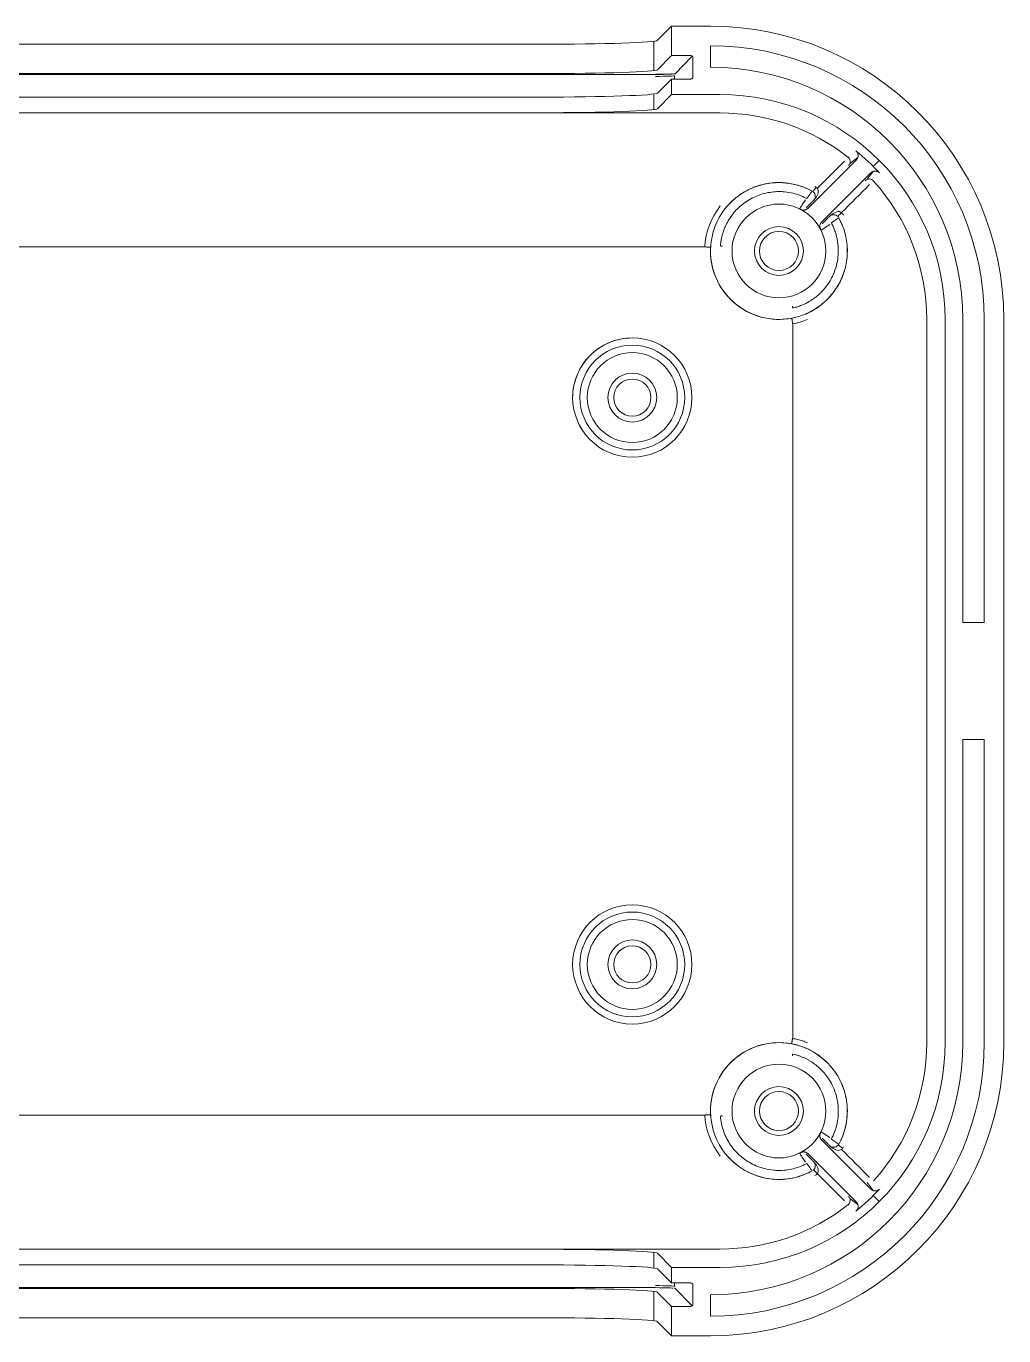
# Model space of a CAD drawing. Header units: millimetres. Extents: x -1680 to 210, y -148 to 149.
# Drawn here: x -442.2 to -392.2, y 24 to 91 of the extents above; entities that cross this region are included whole.
import ezdxf

# ---------------------------------------------------------------- set-up
doc = ezdxf.new("R2010")
doc.units = ezdxf.units.MM
doc.layers.add('1', color=7, linetype='Continuous', lineweight=18)
doc.layers.add('粗实线层', color=7, linetype='Continuous', lineweight=35)

# ---------------------------------------------------------------- blocks, each defined once
blk = doc.blocks.new('*X17')
at = {"layer": '1', "color": 155, "linetype": 'Continuous', "lineweight": 18}
for p, q in [((58.597, 65.561), (59.3, 66.284)), ((61.3, 66.284), (59.3, 66.284)), ((59.3, 66.284), (59.3, 64.783)), ((0, 65.359), (52.601, 65.359)), ((61.3, 64.184), (61.3, 65.284)), ((58.597, 64.06), (59.3, 64.783)), ((59.3, 64.783), (60.299, 64.783)), ((60.399, 64.683), (60.398, 63.683)), ((0, 63.858), (52.601, 63.858)), ((59.3, 63.582), (58.597, 62.859)), ((60.298, 63.582), (59.3, 63.582)), ((59.3, 63.582), (59.3, 62.784)), ((52.601, 62.657), (0, 62.657)), ((59.3, 62.784), (58.597, 62.061)), ((59.3, 62.784), (61.8, 62.784)), ((52.601, 61.859), (0, 61.859)), ((66.27, 56.961), (68.764, 59.455)), ((69.508, 58.785), (66.977, 56.254)), ((-8.405, 54.991), (61.006, 54.991)), ((65.507, 51.05), (65.507, 14.518)), ((73.3, 51.284), (73.3, 14.284)), ((74.2, 35.784), (74.2, 51.284)), ((75.3, 51.284), (75.3, 35.784)), ((76.3, 14.284), (76.3, 51.284)), ((74.2, 35.784), (75.3, 35.784)), ((74.2, 14.284), (74.2, 29.784)), ((75.3, 29.784), (74.2, 29.784)), ((75.3, 29.784), (75.3, 14.284)), ((61.006, 10.577), (-8.405, 10.577)), ((66.977, 9.314), (69.508, 6.783)), ((68.764, 6.114), (66.27, 8.607)), ((0, 3.71), (52.601, 3.71)), ((58.597, 3.507), (59.3, 2.784)), ((0, 2.911), (52.601, 2.911)), ((58.597, 2.709), (59.3, 1.986)), ((59.3, 2.784), (59.3, 1.986)), ((61.8, 2.784), (59.3, 2.784)), ((52.601, 1.71), (0, 1.71)), ((59.3, 0.785), (58.597, 1.508)), ((59.3, 1.986), (60.298, 1.986)), ((60.398, 1.886), (60.399, 0.885)), ((61.3, 0.284), (61.3, 1.384)), ((59.3, 0.785), (59.3, -0.716)), ((60.299, 0.785), (59.3, 0.785)), ((52.601, 0.21), (0, 0.21)), ((59.3, -0.716), (58.597, 0.007)), ((59.3, -0.716), (61.3, -0.716))]:
    blk.add_line(p, q, dxfattribs=at)
at = {"layer": '1', "color": 155, "linetype": 'Continuous', "lineweight": 13}
for p, q in [((58.4, 65.515), (58.4, 64.014)), ((61.3, 65.284), (61.3, 64.184)), ((60.37, 64.753), (59.493, 63.851)), ((-5.893, 63.818), (58.494, 63.818)), ((59.46, 63.582), (59.46, 63.744)), ((58.4, 62.813), (58.4, 62.015)), ((-9.2, 61.845), (61.8, 61.845)), ((68.834, 59.566), (68.424, 59.262)), ((69.623, 59.107), (69.932, 59.416)), ((69.316, 58.45), (69.615, 58.853)), ((66.701, 58.039), (66.535, 57.821)), ((66.431, 57.238), (66.357, 57.164)), ((67.18, 56.341), (67.254, 56.415)), ((72.361, 51.284), (72.361, 14.284)), ((67.254, 9.153), (67.18, 9.228)), ((67.836, 9.048), (68.058, 8.887)), ((66.357, 8.404), (66.431, 8.33)), ((69.615, 6.715), (69.316, 7.119)), ((68.424, 6.307), (68.834, 6.003)), ((69.623, 6.461), (69.932, 6.152)), ((61.8, 3.724), (-9.2, 3.724)), ((58.4, 3.554), (58.4, 2.755)), ((58.494, 1.75), (-5.893, 1.75)), ((58.4, 1.555), (58.4, 0.054)), ((59.46, 1.824), (59.46, 1.986)), ((60.37, 0.815), (59.464, 1.746)), ((61.3, 1.384), (61.3, 0.284))]:
    blk.add_line(p, q, dxfattribs=at)
at = {"layer": '1', "color": 155, "linetype": 'Continuous', "lineweight": 18}
for centre, radius in [((64.8, 54.784), 2.4), ((64.8, 54.784), 1.25), ((64.8, 54.784), 1), ((57.3, 47.284), 3.05), ((57.3, 47.284), 2.68), ((57.3, 47.284), 2.3), ((57.3, 47.284), 1.25), ((57.3, 47.284), 0.95), ((57.3, 18.284), 3.05), ((57.3, 18.284), 2.68), ((57.3, 18.284), 2.3), ((57.3, 18.284), 1.25), ((57.3, 18.284), 0.95), ((64.8, 10.784), 2.4), ((64.8, 10.784), 1.25), ((64.8, 10.784), 1)]:
    blk.add_circle(centre, radius, dxfattribs=at)
for centre, radius, start, end in [((61.3, 51.284), 15, 360, 90), ((61.3, 51.284), 14, 360, 90), ((61.3, 51.284), 12.9, 360, 90), ((61.8, 51.284), 11.5, 0, 90), ((61.8, 51.284), 11.063, 42.62312, 51.15199), ((64.8, 54.758), 3.8, 142.13635, 176.48665), ((64.8, 54.784), 3.5, 176.68309, 280.91997), ((64.774, 54.784), 3.8, 281.11323, 292.91954), ((64.8, 10.784), 3.5, 79.19178, 183.31691), ((61.3, 14.284), 12.9, 270, 360), ((61.3, 14.284), 15, 270, 360), ((61.3, 14.284), 14, 270, 360), ((61.8, 14.284), 11.5, 270, 360), ((64.8, 10.81), 3.8, 183.51335, 217.86365), ((61.8, 14.284), 11.063, 308.84801, 317.37688)]:
    blk.add_arc(centre, radius, start, end, dxfattribs=at)
at = {"layer": '1', "color": 155, "linetype": 'Continuous', "lineweight": 13}
for centre, radius, start, end in [((61.8, 51.284), 10.561, 51.86461, 90), ((61.8, 51.284), 10.561, 0, 42.09545), ((64.8, 54.784), 3.5, 175.63011, 283.1673), ((64.8, 54.784), 3.5, 176.68533, 280.91778), ((61.8, 51.284), 3.75, 88.32637, 89.86599), ((61.8, 51.284), 3.75, 8.93143, 10.47104), ((57.3, 47.284), 3.05, 90, 180.00562), ((57.3, 47.284), 3.05, 180.00562, 90), ((57.3, 18.284), 3.05, 90, 180), ((57.3, 18.284), 3.05, 180.00001, 90), ((64.8, 10.784), 3.5, 76.8327, 184.36989), ((64.8, 10.784), 3.5, 79.1939, 183.31467), ((61.8, 14.284), 10.561, 317.90455, 360), ((61.8, 14.284), 3.75, 349.52896, 351.06857), ((61.8, 14.284), 3.75, 270.13401, 271.67363), ((61.8, 14.284), 10.561, 270, 308.13539)]:
    blk.add_arc(centre, radius, start, end, dxfattribs=at)
at = {"layer": '1', "color": 155, "linetype": 'Continuous', "lineweight": 18}
for centre, major_axis, ratio, start_param, end_param in [((52.601, 65.568), (6, 0), 0.034921, 4.712389, 6.249236), ((60.299, 64.683), (0.0698, 0.0718), 0.998816, 5.483281, 7.054077), ((52.601, 64.067), (6, 0), 0.034921, 4.712389, 6.249236), ((58.494, 63.853), (-0.9, 0), 0.034899, 1.570796, 2.834005), ((58.494, 63.753), (1, 0), 0.034899, 4.712389, 6.249257), ((60.298, 63.683), (-0.0698, -0.0718), 0.998816, 0.770892, 2.341688), ((52.601, 62.867), (6, 0), 0.034921, 4.712389, 6.249236), ((52.601, 62.068), (6, 0), 0.034921, 4.712389, 6.249236), ((52.601, 3.5), (6, 0), 0.034921, 0.033949, 1.570796), ((52.601, 2.702), (6, 0), 0.034921, 0.033949, 1.570796), ((52.601, 1.501), (6, 0), 0.034921, 0.033949, 1.570796), ((58.494, 1.816), (-1, 0), 0.034899, 3.175521, 4.712389), ((58.494, 1.716), (0.9, 0), 0.034899, 0.033929, 1.570796), ((60.298, 1.886), (-0.0698, 0.0718), 0.998816, 3.941497, 5.512293), ((60.299, 0.885), (0.0698, -0.0718), 0.998816, 5.512293, 7.08309), ((52.601, 0), (6, 0), 0.034921, 0.033949, 1.570796)]:
    blk.add_ellipse(centre, major_axis=major_axis, ratio=ratio, start_param=start_param, end_param=end_param, dxfattribs=at)
at = {"layer": '1', "color": 155, "linetype": 'Continuous', "lineweight": 13}
blk.add_ellipse((58.494, 63.853), major_axis=(-1, 0), ratio=0.034899, start_param=1.570796, end_param=3.102304, dxfattribs=at)
at = {"layer": '1', "color": 155, "linetype": 'Continuous', "lineweight": 18}
for points, knots in [([(68.764, 59.455), (68.779, 59.47), (68.792, 59.486), (68.809, 59.512), (68.814, 59.521), (68.823, 59.54), (68.828, 59.55), (68.839, 59.579), (68.844, 59.599), (68.849, 59.631), (68.851, 59.641), (68.852, 59.662), (68.852, 59.683), (68.85, 59.704), (68.846, 59.724), (68.844, 59.735), (68.836, 59.765), (68.828, 59.785), (68.814, 59.813), (68.808, 59.822), (68.797, 59.839), (68.791, 59.848), (68.771, 59.872), (68.756, 59.887), (68.74, 59.901)], [0, 0, 0, 0, 0.0628653, 0.0628653, 0.094298, 0.094298, 0.1257306, 0.1257306, 0.1885959, 0.1885959, 0.2200286, 0.2200286, 0.2514612, 0.2828939, 0.2828939, 0.3143265, 0.3143265, 0.3771918, 0.3771918, 0.4086245, 0.4086245, 0.4400571, 0.4400571, 0.5029224, 0.5029224, 0.5029224, 0.5029224]), ([(69.941, 58.776), (69.927, 58.791), (69.912, 58.804), (69.888, 58.822), (69.879, 58.827), (69.862, 58.837), (69.853, 58.842), (69.825, 58.854), (69.806, 58.861), (69.777, 58.867), (69.767, 58.869), (69.747, 58.872), (69.737, 58.872), (69.707, 58.873), (69.687, 58.871), (69.657, 58.866), (69.647, 58.863), (69.628, 58.858), (69.609, 58.851), (69.59, 58.843), (69.572, 58.834), (69.564, 58.828), (69.538, 58.812), (69.523, 58.799), (69.508, 58.785)], [0, 0, 0, 0, 0.0604073, 0.0604073, 0.090611, 0.090611, 0.1208147, 0.1208147, 0.181222, 0.181222, 0.2114257, 0.2114257, 0.2416294, 0.2416294, 0.3020367, 0.3020367, 0.3322404, 0.3322404, 0.3624441, 0.3926478, 0.3926478, 0.4228514, 0.4228514, 0.4832588, 0.4832588, 0.4832588, 0.4832588]), ([(61.809, 55.056), (61.815, 55.118), (61.827, 55.241), (61.859, 55.424), (61.902, 55.605), (61.957, 55.782), (62.021, 55.956), (62.097, 56.126), (62.183, 56.291), (62.373, 56.607), (62.735, 57.038), (63.344, 57.479), (64.047, 57.757), (64.642, 57.834), (65.14, 57.814), (65.496, 57.754), (65.827, 57.653), (66.058, 57.558), (66.183, 57.495), (66.234, 57.469)], [0, 0, 0, 0, 0.186206, 0.372343, 0.558467, 0.74461, 0.93079, 1.117018, 1.303307, 1.489675, 2.222948, 2.979051, 3.724274, 4.470441, 4.760181, 5.218201, 5.54638, 5.795751, 5.966531, 5.966531, 5.966531, 5.966531]), ([(62.037, 56.932), (62.472, 57.491), (63.894, 58.481), (65.675, 58.303), (66.501, 57.843)], [0, 0, 0, 0, 2.113368, 4.931192, 4.931192, 4.931192, 4.931192]), ([(66.5, 57.844), (66.5, 57.844), (66.488, 57.827), (66.411, 57.719), (66.303, 57.568), (66.234, 57.469)], [0, 0, 0, 0, 0.098572, 0.2300012, 0.4600025, 0.4600025, 0.4600025, 0.4600025]), ([(66.566, 57.795), (66.619, 57.743), (66.662, 57.637), (66.65, 57.483), (66.609, 57.408), (66.571, 57.368), (66.571, 57.368), (66.57, 57.367)], [0, 0, 0, 0, 0.1879475, 0.2819212, 0.4698687, 0.4698687, 0.4718501, 0.4718501, 0.4718501, 0.4718501]), ([(66.57, 57.367), (66.571, 57.368), (66.572, 57.369), (66.646, 57.444), (66.74, 57.572), (66.829, 57.801), (66.814, 57.936), (66.761, 57.987)], [0, 0, 0, 0, 0.0029446, 0.0029446, 0.2822637, 0.4219233, 0.7012424, 0.7012424, 0.7012424, 0.7012424]), ([(65.918, 56.908), (65.933, 56.9), (65.947, 56.894), (65.977, 56.884), (65.992, 56.88), (66.016, 56.876), (66.024, 56.875), (66.04, 56.874), (66.048, 56.874), (66.071, 56.873), (66.087, 56.874), (66.111, 56.878), (66.119, 56.879), (66.134, 56.883), (66.142, 56.885), (66.164, 56.892), (66.179, 56.898), (66.207, 56.913), (66.221, 56.921), (66.247, 56.94), (66.259, 56.95), (66.27, 56.961)], [0, 0, 0, 0, 0.0476004, 0.0476004, 0.0952009, 0.0952009, 0.1190011, 0.1190011, 0.1428013, 0.1428013, 0.1904018, 0.1904018, 0.214202, 0.214202, 0.2380022, 0.2380022, 0.2856027, 0.2856027, 0.3332031, 0.3332031, 0.3808036, 0.3808036, 0.3808036, 0.3808036]), ([(66.431, 57.235), (66.466, 57.271), (66.521, 57.325), (66.56, 57.364), (66.566, 57.37), (66.566, 57.369)], [0, 0, 0, 0, 0.0954202, 0.149946, 0.1908404, 0.1908404, 0.1908404, 0.1908404]), ([(65.945, 56.91), (65.945, 56.91), (65.943, 56.909), (65.932, 56.907), (65.901, 56.918), (65.884, 56.925)], [0, 0, 0, 0, 0.01128386, 0.04073355, 0.06437868, 0.06437868, 0.06437868, 0.06437868]), ([(67.859, 56.485), (68.131, 55.995), (68.434, 54.885), (68.011, 52.912), (66.935, 51.887), (66.163, 51.56)], [0, 0, 0, 0, 1.671454, 3.342908, 5.85009, 5.85009, 5.85009, 5.85009]), ([(67.386, 56.55), (67.386, 56.55), (67.378, 56.541), (67.336, 56.499), (67.287, 56.45), (67.251, 56.414)], [0, 0, 0, 0, 0.054613, 0.0955727, 0.1911455, 0.1911455, 0.1911455, 0.1911455]), ([(68.002, 56.746), (67.976, 56.772), (67.904, 56.806), (67.68, 56.786), (67.496, 56.665), (67.385, 56.555), (67.384, 56.555), (67.383, 56.554)], [0, 0, 0, 0, 0.1397128, 0.2794255, 0.6985638, 0.6985638, 0.7010828, 0.7010828, 0.7010828, 0.7010828]), ([(67.383, 56.554), (67.384, 56.554), (67.384, 56.555), (67.443, 56.612), (67.554, 56.659), (67.721, 56.62), (67.783, 56.577), (67.809, 56.551)], [0, 0, 0, 0, 0.0016886, 0.0016886, 0.2826481, 0.3763012, 0.4699544, 0.4699544, 0.4699544, 0.4699544]), ([(67.483, 56.219), (67.583, 56.289), (67.72, 56.386), (67.836, 56.468), (67.86, 56.484), (67.86, 56.484)], [0, 0, 0, 0, 0.2302246, 0.3288924, 0.4604493, 0.4604493, 0.4604493, 0.4604493]), ([(67.483, 56.219), (67.501, 56.185), (67.536, 56.117), (67.584, 56.012), (67.628, 55.906), (67.668, 55.798), (67.704, 55.689), (67.744, 55.55), (67.805, 55.288), (67.864, 54.772), (67.793, 54.146), (67.565, 53.496), (67.28, 53.018), (66.975, 52.676), (66.729, 52.456), (66.482, 52.273), (66.202, 52.111), (65.929, 51.991), (65.713, 51.917), (65.583, 51.884), (65.527, 51.87)], [0, 0, 0, 0, 0.115077, 0.230118, 0.345136, 0.460139, 0.575132, 0.69012, 0.892569, 1.379482, 2.242202, 2.754444, 3.44143, 3.89433, 4.128851, 4.431581, 4.815699, 5.098707, 5.327483, 5.502226, 5.502226, 5.502226, 5.502226]), ([(66.977, 56.254), (66.966, 56.243), (66.946, 56.219), (66.929, 56.192), (66.918, 56.17), (66.915, 56.163), (66.909, 56.148), (66.906, 56.141), (66.899, 56.118), (66.895, 56.103), (66.892, 56.079), (66.891, 56.071), (66.89, 56.055), (66.89, 56.047), (66.89, 56.024), (66.891, 56.008), (66.895, 55.985), (66.897, 55.977), (66.901, 55.961), (66.903, 55.954), (66.91, 55.931), (66.917, 55.916), (66.924, 55.902)], [0, 0, 0, 0, 0.0476016, 0.0952032, 0.0952032, 0.1190039, 0.1190039, 0.1428047, 0.1428047, 0.1904063, 0.1904063, 0.2142071, 0.2142071, 0.2380079, 0.2380079, 0.2856095, 0.2856095, 0.3094103, 0.3094103, 0.3332111, 0.3332111, 0.3808126, 0.3808126, 0.3808126, 0.3808126]), ([(66.942, 55.868), (66.935, 55.885), (66.923, 55.915), (66.925, 55.927), (66.926, 55.929), (66.926, 55.929)], [0, 0, 0, 0, 0.02364553, 0.05309631, 0.06436465, 0.06436465, 0.06436465, 0.06436465]), ([(61.007, 54.991), (61.025, 54.99), (61.063, 54.988), (61.119, 54.985), (61.175, 54.983), (61.226, 54.982), (61.269, 54.982), (61.3, 54.983), (61.304, 54.986), (61.306, 54.987)], [0, 0, 0, 0, 0.0343952, 0.0716104, 0.1116047, 0.1542956, 0.199805, 0.2482166, 0.2993986, 0.2993986, 0.2993986, 0.2993986]), ([(65.463, 51.347), (65.463, 51.346), (65.462, 51.344), (65.462, 51.328), (65.464, 51.305), (65.468, 51.277), (65.473, 51.243), (65.479, 51.206), (65.486, 51.168), (65.493, 51.13), (65.5, 51.092), (65.504, 51.067), (65.507, 51.055)], [0, 0, 0, 0, 0.035739, 0.0701376, 0.1031621, 0.1347675, 0.1649779, 0.1938675, 0.2214408, 0.2476654, 0.2725176, 0.2960035, 0.2960035, 0.2960035, 0.2960035]), ([(65.457, 14.222), (65.456, 14.223), (65.455, 14.225), (65.456, 14.24), (65.458, 14.261), (65.461, 14.288), (65.466, 14.319), (65.471, 14.353), (65.477, 14.389), (65.483, 14.425), (65.489, 14.46), (65.494, 14.484), (65.496, 14.495)], [0, 0, 0, 0, 0.0336129, 0.0659053, 0.0968772, 0.1265283, 0.1548587, 0.1818683, 0.2075571, 0.2319254, 0.2549734, 0.2767017, 0.2767017, 0.2767017, 0.2767017]), ([(65.457, 14.222), (66.383, 14.045), (67.561, 13.246), (68.093, 12.021), (68.187, 11.66)], [0, 0, 0, 0, 2.81616, 3.928762, 3.928762, 3.928762, 3.928762]), ([(65.507, 14.518), (65.507, 14.515), (65.506, 14.512), (65.504, 14.506), (65.503, 14.503), (65.499, 14.499), (65.498, 14.497), (65.496, 14.495)], [0, 0, 0, 0, 0.00895471, 0.00895471, 0.01893471, 0.01893471, 0.02583152, 0.02583152, 0.02583152, 0.02583152]), ([(66.253, 14.281), (66.211, 14.297), (66.128, 14.329), (66.003, 14.371), (65.879, 14.409), (65.754, 14.441), (65.631, 14.47), (65.548, 14.486), (65.507, 14.493)], [0, 0, 0, 0, 0.1335737, 0.265437, 0.3956122, 0.5241246, 0.6510028, 0.7762783, 0.7762783, 0.7762783, 0.7762783]), ([(65.527, 13.698), (65.576, 13.686), (65.674, 13.661), (65.819, 13.615), (65.962, 13.561), (66.101, 13.501), (66.238, 13.433), (66.371, 13.358), (66.5, 13.277), (66.624, 13.189), (66.86, 13.006), (67.22, 12.643), (67.586, 12.052), (67.806, 11.363), (67.851, 10.805), (67.815, 10.347), (67.749, 10.011), (67.649, 9.705), (67.558, 9.493), (67.503, 9.387), (67.483, 9.349)], [0, 0, 0, 0, 0.15262, 0.305199, 0.457768, 0.610346, 0.762947, 0.915578, 1.068245, 1.220955, 1.373718, 1.966985, 2.74722, 3.43455, 4.122785, 4.408801, 4.812297, 5.144435, 5.374397, 5.50228, 5.50228, 5.50228, 5.50228]), ([(68.187, 11.66), (68.251, 11.411), (68.38, 10.527), (68.166, 9.635), (67.859, 9.083)], [0, 0, 0, 0, 0.768411, 2.654595, 2.654595, 2.654595, 2.654595]), ([(61.306, 10.582), (61.305, 10.582), (61.303, 10.584), (61.287, 10.585), (61.264, 10.586), (61.234, 10.586), (61.2, 10.586), (61.162, 10.585), (61.123, 10.583), (61.084, 10.582), (61.045, 10.58), (61.02, 10.578), (61.007, 10.577)], [0, 0, 0, 0, 0.0361416, 0.0709313, 0.1043342, 0.1363034, 0.166864, 0.1960931, 0.2239955, 0.2505377, 0.2756949, 0.2994736, 0.2994736, 0.2994736, 0.2994736]), ([(66.234, 8.1), (66.183, 8.074), (66.058, 8.01), (65.827, 7.915), (65.515, 7.82), (65.161, 7.757), (64.826, 7.74), (64.46, 7.758), (64.095, 7.82), (63.702, 7.947), (63.363, 8.106), (63.042, 8.308), (62.752, 8.545), (62.494, 8.815), (62.273, 9.115), (62.09, 9.44), (61.95, 9.784), (61.851, 10.143), (61.823, 10.389), (61.809, 10.512)], [0, 0, 0, 0, 0.170693, 0.419907, 0.747861, 1.144897, 1.495189, 1.750114, 2.242042, 2.600246, 2.988478, 3.361932, 3.735465, 4.108622, 4.481135, 4.853216, 5.225054, 5.596709, 5.968357, 5.968357, 5.968357, 5.968357]), ([(66.924, 9.666), (66.917, 9.652), (66.91, 9.637), (66.9, 9.607), (66.897, 9.592), (66.893, 9.568), (66.892, 9.561), (66.89, 9.545), (66.89, 9.537), (66.89, 9.513), (66.891, 9.497), (66.894, 9.474), (66.896, 9.466), (66.899, 9.45), (66.901, 9.443), (66.908, 9.42), (66.914, 9.405), (66.929, 9.377), (66.937, 9.363), (66.956, 9.338), (66.966, 9.326), (66.977, 9.314)], [0, 0, 0, 0, 0.0476004, 0.0476004, 0.0952009, 0.0952009, 0.1190011, 0.1190011, 0.1428013, 0.1428013, 0.1904018, 0.1904018, 0.214202, 0.214202, 0.2380022, 0.2380022, 0.2856027, 0.2856027, 0.3332031, 0.3332031, 0.3808036, 0.3808036, 0.3808036, 0.3808036]), ([(66.926, 9.639), (66.926, 9.639), (66.925, 9.642), (66.923, 9.653), (66.935, 9.683), (66.942, 9.7)], [0, 0, 0, 0, 0.01126834, 0.04071912, 0.06436465, 0.06436465, 0.06436465, 0.06436465]), ([(67.251, 9.154), (67.287, 9.118), (67.336, 9.069), (67.378, 9.027), (67.386, 9.018), (67.386, 9.018)], [0, 0, 0, 0, 0.0955727, 0.1365325, 0.1911455, 0.1911455, 0.1911455, 0.1911455]), ([(67.809, 9.017), (67.757, 8.965), (67.652, 8.922), (67.499, 8.935), (67.424, 8.976), (67.384, 9.014), (67.384, 9.014), (67.383, 9.014)], [0, 0, 0, 0, 0.187198, 0.280797, 0.467995, 0.467995, 0.4696826, 0.4696826, 0.4696826, 0.4696826]), ([(67.383, 9.014), (67.384, 9.014), (67.385, 9.013), (67.459, 8.939), (67.587, 8.845), (67.816, 8.756), (67.95, 8.77), (68.002, 8.822)], [0, 0, 0, 0, 0.0025113, 0.0025113, 0.2810837, 0.4203699, 0.6989423, 0.6989423, 0.6989423, 0.6989423]), ([(67.86, 9.085), (67.86, 9.084), (67.836, 9.1), (67.72, 9.182), (67.583, 9.28), (67.483, 9.349)], [0, 0, 0, 0, 0.1315569, 0.2302246, 0.4604493, 0.4604493, 0.4604493, 0.4604493]), ([(66.501, 7.725), (65.881, 7.38), (64.181, 7.029), (62.616, 7.891), (62.037, 8.636)], [0, 0, 0, 0, 2.113377, 4.931213, 4.931213, 4.931213, 4.931213]), ([(65.884, 8.643), (65.901, 8.65), (65.932, 8.661), (65.943, 8.66), (65.945, 8.658), (65.945, 8.658)], [0, 0, 0, 0, 0.02364513, 0.05309481, 0.06437868, 0.06437868, 0.06437868, 0.06437868]), ([(66.27, 8.607), (66.259, 8.618), (66.235, 8.639), (66.208, 8.655), (66.186, 8.666), (66.179, 8.67), (66.164, 8.676), (66.157, 8.678), (66.134, 8.686), (66.119, 8.689), (66.095, 8.693), (66.087, 8.694), (66.072, 8.695), (66.064, 8.695), (66.04, 8.695), (66.024, 8.693), (66.001, 8.689), (65.993, 8.688), (65.977, 8.684), (65.97, 8.682), (65.947, 8.674), (65.933, 8.668), (65.918, 8.66)], [0, 0, 0, 0, 0.0476016, 0.0952032, 0.0952032, 0.1190039, 0.1190039, 0.1428047, 0.1428047, 0.1904063, 0.1904063, 0.2142071, 0.2142071, 0.2380079, 0.2380079, 0.2856095, 0.2856095, 0.3094103, 0.3094103, 0.3332111, 0.3332111, 0.3808126, 0.3808126, 0.3808126, 0.3808126]), ([(66.234, 8.1), (66.303, 8), (66.401, 7.863), (66.484, 7.748), (66.5, 7.725), (66.5, 7.724)], [0, 0, 0, 0, 0.2300007, 0.3285725, 0.4600015, 0.4600015, 0.4600015, 0.4600015]), ([(66.566, 8.199), (66.566, 8.199), (66.558, 8.207), (66.516, 8.248), (66.466, 8.297), (66.431, 8.333)], [0, 0, 0, 0, 0.0545256, 0.0954198, 0.1908396, 0.1908396, 0.1908396, 0.1908396]), ([(66.57, 8.201), (66.57, 8.201), (66.571, 8.2), (66.609, 8.161), (66.65, 8.085), (66.662, 7.932), (66.619, 7.826), (66.566, 7.774)], [0, 0, 0, 0, 0.0016879, 0.0016879, 0.1897482, 0.2837784, 0.4718387, 0.4718387, 0.4718387, 0.4718387]), ([(66.761, 7.581), (66.814, 7.633), (66.829, 7.767), (66.74, 7.996), (66.646, 8.125), (66.571, 8.2), (66.571, 8.2), (66.57, 8.201)], [0, 0, 0, 0, 0.2794914, 0.4192371, 0.6987285, 0.6987285, 0.701237, 0.701237, 0.701237, 0.701237]), ([(69.508, 6.783), (69.523, 6.769), (69.538, 6.756), (69.563, 6.74), (69.572, 6.735), (69.59, 6.726), (69.599, 6.721), (69.627, 6.71), (69.646, 6.704), (69.676, 6.699), (69.686, 6.697), (69.706, 6.696), (69.716, 6.695), (69.746, 6.696), (69.766, 6.698), (69.796, 6.705), (69.806, 6.708), (69.825, 6.714), (69.843, 6.722), (69.861, 6.731), (69.879, 6.741), (69.888, 6.746), (69.912, 6.764), (69.927, 6.777), (69.941, 6.792)], [0, 0, 0, 0, 0.0604074, 0.0604074, 0.090611, 0.090611, 0.1208147, 0.1208147, 0.1812221, 0.1812221, 0.2114257, 0.2114257, 0.2416294, 0.2416294, 0.3020368, 0.3020368, 0.3322404, 0.3322404, 0.3624441, 0.3926478, 0.3926478, 0.4228515, 0.4228515, 0.4832588, 0.4832588, 0.4832588, 0.4832588]), ([(68.74, 5.668), (68.756, 5.681), (68.771, 5.696), (68.791, 5.72), (68.797, 5.729), (68.808, 5.746), (68.814, 5.756), (68.828, 5.784), (68.836, 5.803), (68.844, 5.833), (68.846, 5.844), (68.85, 5.865), (68.852, 5.885), (68.852, 5.906), (68.851, 5.927), (68.849, 5.938), (68.844, 5.969), (68.839, 5.989), (68.828, 6.018), (68.823, 6.028), (68.814, 6.047), (68.809, 6.056), (68.792, 6.082), (68.779, 6.099), (68.764, 6.114)], [0, 0, 0, 0, 0.0628653, 0.0628653, 0.094298, 0.094298, 0.1257306, 0.1257306, 0.1885959, 0.1885959, 0.2200286, 0.2200286, 0.2514612, 0.2828939, 0.2828939, 0.3143265, 0.3143265, 0.3771918, 0.3771918, 0.4086245, 0.4086245, 0.4400571, 0.4400571, 0.5029224, 0.5029224, 0.5029224, 0.5029224])]:
    blk.add_open_spline(points, degree=3, knots=knots, dxfattribs=at)
for points in [[(68.158, 59.383), (67.693, 58.918), (67.227, 58.452), (66.761, 57.987)], [(68.327, 59.598), (68.394, 59.546), (68.479, 59.382), (68.414, 59.21), (68.354, 59.15)], [(69.209, 58.381), (69.266, 58.438), (69.429, 58.503), (69.589, 58.43), (69.643, 58.37)], [(66.501, 57.843), (66.501, 57.843), (66.5, 57.844), (66.5, 57.844)], [(66.761, 57.987), (66.722, 58.025), (66.679, 58.058), (66.632, 58.084)], [(68.002, 56.746), (68.481, 57.226), (68.961, 57.706), (69.44, 58.186)], [(66.16, 57.395), (66.082, 57.283), (65.925, 57.05), (65.853, 56.941), (65.852, 56.941)], [(66.196, 56.999), (66.195, 56.999), (66.234, 57.038), (66.317, 57.121), (66.356, 57.161)], [(61.306, 54.987), (61.347, 55.689), (61.605, 56.377), (62.037, 56.932)], [(67.177, 56.34), (67.137, 56.3), (67.054, 56.217), (67.015, 56.179), (67.015, 56.179)], [(67.809, 56.551), (67.809, 56.552), (67.897, 56.642), (68.002, 56.746)], [(67.86, 56.484), (67.86, 56.484), (67.86, 56.484), (67.859, 56.485)], [(68.102, 56.614), (68.075, 56.662), (68.041, 56.707), (68.002, 56.746)], [(66.93, 55.89), (66.94, 55.872), (66.949, 55.854), (66.958, 55.836)], [(66.958, 55.836), (66.957, 55.837), (67.065, 55.911), (67.298, 56.068), (67.409, 56.145)], [(61.007, 54.991), (61.007, 54.991), (61.006, 54.991), (61.006, 54.991)], [(66.163, 51.56), (65.938, 51.465), (65.703, 51.394), (65.463, 51.347)], [(65.507, 51.05), (65.507, 51.052), (65.507, 51.054), (65.507, 51.055)], [(65.496, 14.496), (65.5, 14.495), (65.503, 14.494), (65.507, 14.494)], [(61.006, 10.577), (61.006, 10.577), (61.007, 10.577), (61.007, 10.577)], [(62.037, 8.636), (61.605, 9.191), (61.347, 9.879), (61.306, 10.582)], [(67.409, 9.423), (67.298, 9.5), (67.065, 9.657), (66.957, 9.731), (66.958, 9.732)], [(67.015, 9.389), (67.015, 9.389), (67.054, 9.351), (67.137, 9.268), (67.177, 9.228)], [(67.859, 9.083), (67.86, 9.084), (67.86, 9.084), (67.86, 9.085)], [(68.002, 8.822), (68.041, 8.861), (68.075, 8.906), (68.102, 8.954)], [(69.44, 7.382), (68.961, 7.862), (68.481, 8.342), (68.002, 8.822)], [(65.852, 8.627), (65.853, 8.627), (65.925, 8.518), (66.082, 8.285), (66.16, 8.174)], [(66.356, 8.407), (66.317, 8.447), (66.234, 8.53), (66.195, 8.569), (66.196, 8.569)], [(66.566, 7.774), (66.567, 7.775), (66.657, 7.686), (66.761, 7.581)], [(66.632, 7.484), (66.679, 7.51), (66.722, 7.543), (66.761, 7.581)], [(66.761, 7.581), (67.227, 7.116), (67.693, 6.651), (68.158, 6.186)], [(68.354, 6.418), (68.414, 6.359), (68.479, 6.186), (68.394, 6.023), (68.327, 5.97)]]:
    blk.add_open_spline(points, degree=3, dxfattribs=at)
at = {"layer": '1', "color": 155, "linetype": 'Continuous', "lineweight": 13}
for points, knots in [([(66.501, 57.843), (66.364, 57.919), (66.221, 57.986), (65.874, 58.123), (65.664, 58.183), (65.233, 58.264), (65.013, 58.284), (64.361, 58.284), (63.921, 58.2), (63.315, 57.961), (63.118, 57.861), (62.748, 57.627), (62.576, 57.495), (62.28, 57.22), (62.152, 57.08), (62.037, 56.932)], [0, 0, 0, 0, 0.467885, 0.467885, 1.122676, 1.122676, 1.777467, 1.777467, 3.087049, 3.087049, 3.74184, 3.74184, 4.396632, 4.396632, 4.957788, 4.957788, 4.957788, 4.957788]), ([(66.163, 51.56), (66.381, 51.652), (66.587, 51.765), (66.899, 51.979), (67.011, 52.067), (67.222, 52.253), (67.322, 52.352), (67.601, 52.666), (67.764, 52.902), (68.027, 53.399), (68.127, 53.661), (68.265, 54.213), (68.299, 54.492), (68.301, 55.054), (68.267, 55.34), (68.168, 55.749), (68.126, 55.883), (68.027, 56.147), (67.969, 56.278), (67.889, 56.431), (67.874, 56.458), (67.859, 56.485)], [0, 0, 0, 0, 0.710527, 0.710527, 1.132878, 1.132878, 1.555229, 1.555229, 2.399931, 2.399931, 3.244632, 3.244632, 4.089334, 4.089334, 4.934035, 4.934035, 5.356386, 5.356386, 5.778737, 5.778737, 5.87146, 5.87146, 5.87146, 5.87146]), ([(67.859, 9.083), (67.886, 9.132), (67.912, 9.181), (68.017, 9.392), (68.084, 9.56), (68.192, 9.901), (68.232, 10.075), (68.287, 10.43), (68.301, 10.611), (68.3, 10.969), (68.286, 11.147), (68.231, 11.501), (68.189, 11.678), (68.08, 12.019), (68.013, 12.184), (67.854, 12.504), (67.761, 12.659), (67.449, 13.1), (67.201, 13.356), (66.626, 13.792), (66.313, 13.961), (65.805, 14.142), (65.631, 14.189), (65.457, 14.222)], [0, 0, 0, 0, 0.165741, 0.165741, 0.702898, 0.702898, 1.240054, 1.240054, 1.77721, 1.77721, 2.314367, 2.314367, 2.851523, 2.851523, 3.38868, 3.38868, 3.925836, 3.925836, 5.000149, 5.000149, 6.074462, 6.074462, 6.610589, 6.610589, 6.610589, 6.610589]), ([(62.037, 8.636), (62.124, 8.524), (62.219, 8.416), (62.428, 8.206), (62.544, 8.104), (62.785, 7.918), (62.912, 7.834), (63.306, 7.605), (63.593, 7.485), (64.033, 7.366), (64.182, 7.336), (64.484, 7.295), (64.639, 7.285), (65.098, 7.283), (65.399, 7.322), (65.979, 7.476), (66.248, 7.584), (66.501, 7.725)], [0, 0, 0, 0, 0.430646, 0.430646, 0.888097, 0.888097, 1.345547, 1.345547, 2.260448, 2.260448, 2.717898, 2.717898, 3.175348, 3.175348, 4.090249, 4.090249, 4.959288, 4.959288, 4.959288, 4.959288])]:
    blk.add_open_spline(points, degree=3, knots=knots, dxfattribs=at)

msp = doc.modelspace()

# ---------------------------------------------------------------- block references
at = {"layer": '粗实线层'}
msp.add_blockref('*X17', (-468.511, 24.708), dxfattribs=at)

doc.saveas('drawing.dxf')
